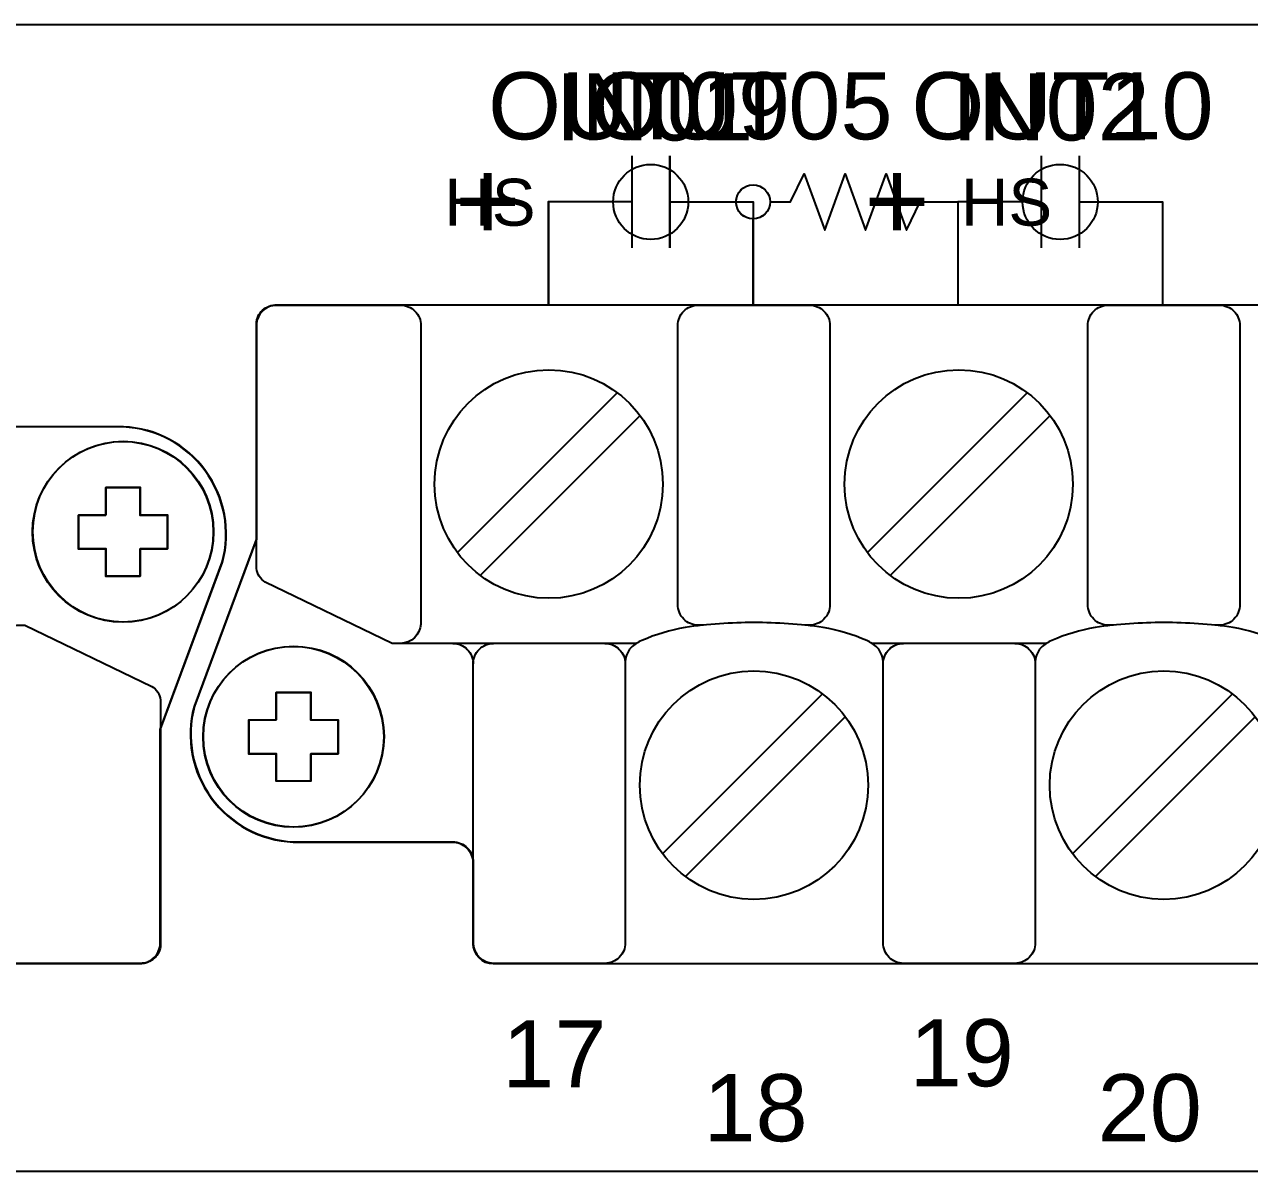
# Model space of a CAD drawing. Extents: x 1 to 47, y 1 to 34.6.
# Drawn here: x 32.606 to 34.401, y 10.856 to 12.536 of the extents above; entities that cross this region are included whole.
import ezdxf

# ---------------------------------------------------------------- set-up
doc = ezdxf.new("R2010")
doc.units = 0
doc.header["$MEASUREMENT"] = 0
for name, color, linetype in [('8_1__0__EMPTY_IO_BOARD_POS', 7, 'CONTINUOUS'), ('8_2__2___8__OPTOISOLATED_I', 7, 'CONTINUOUS'), ('8_3__7___8__OPTOISOLATED_I', 7, 'CONTINUOUS'), ('8_4__C___18__COMMON____6__', 7, 'CONTINUOUS'), ('8_5__D___18__COMMON____6__', 7, 'CONTINUOUS'), ('8_6__E___8__OPTOISOLATED_I', 7, 'CONTINUOUS'), ('8_7__4___18__COMMON____6__', 7, 'CONTINUOUS'), ('8_8__8___8__OPTOISOLATED_I', 7, 'CONTINUOUS'), ('9_0______DWG_', 7, 'CONTINUOUS')]:
    doc.layers.add(name, color=color, linetype=linetype)
doc.styles.add('ARIAL', font='arial.ttf')

msp = doc.modelspace()

# ---------------------------------------------------------------- linework, layer by layer
at = {"layer": '8_1__0__EMPTY_IO_BOARD_POS'}
for points in [[(27.7625, 11.3088), (27.7625, 11.1908, 0.414213), (27.7925, 11.1608), (32.7743, 11.1608, 0.414214), (32.8043, 11.1908), (32.8043, 11.5038), (32.8952, 11.7486, 0.480048), (32.7502, 11.9468), (32.516, 11.9468, -0.414214), (32.486, 11.9768), (32.486, 12.0949, 0.414212), (32.456, 12.1249), (32.456, 12.125), (27.4749, 12.125, 0.414215), (27.4449, 12.095), (27.445, 11.7821), (27.3541, 11.5374, 0.47859), (27.4991, 11.3388), (27.7325, 11.3388, -0.414214)], [(33.2624, 11.3088), (33.2624, 11.1908, 0.414213), (33.2924, 11.1608), (38.2743, 11.1608, 0.414214), (38.3043, 11.1908), (38.3043, 11.5038), (38.3952, 11.7486, 0.480048), (38.2501, 11.9468), (38.0159, 11.9468, -0.414214), (37.9859, 11.9768), (37.9859, 12.0949, 0.414212), (37.9559, 12.1249), (37.9559, 12.125), (32.9749, 12.125, 0.414215), (32.9449, 12.095), (32.945, 11.7821), (32.854, 11.5374, 0.47859), (32.9991, 11.3388), (33.2324, 11.3388, -0.414214)]]:
    msp.add_lwpolyline(points, format="xyb", close=True, dxfattribs=at)
for points in [[(32.7247, 11.8178), (32.7247, 11.8582), (32.7747, 11.8582), (32.7747, 11.8178), (32.8148, 11.8178), (32.8148, 11.7679), (32.7747, 11.7679), (32.7747, 11.7279), (32.7247, 11.7279), (32.7247, 11.7679), (32.6846, 11.7679), (32.6846, 11.8178)], [(32.9745, 11.5177), (32.9745, 11.558), (33.0244, 11.558), (33.0244, 11.5177), (33.0646, 11.5177), (33.0646, 11.4678), (33.0244, 11.4678), (33.0244, 11.4278), (32.9745, 11.4278), (32.9745, 11.4678), (32.9343, 11.4678), (32.9343, 11.5177)]]:
    msp.add_lwpolyline(points, close=True, dxfattribs=at)
for centre in [(32.7497, 11.7931), (32.9995, 11.4929)]:
    msp.add_circle(centre, 0.1324, dxfattribs=at)
at = {"layer": '8_2__2___8__OPTOISOLATED_I'}
for points in [[(33.4953, 12.344), (33.4953, 12.209)], [(33.551, 12.344), (33.551, 12.209)], [(34.0953, 12.344), (34.0953, 12.209)], [(34.151, 12.344), (34.151, 12.209)], [(33.4953, 12.2765), (33.3732, 12.2765), (33.3732, 12.1253)], [(33.551, 12.2765), (33.6732, 12.2765), (33.6732, 12.1253)], [(34.0953, 12.2765), (33.9732, 12.2765), (33.9732, 12.1253)], [(34.151, 12.2765), (34.2732, 12.2765), (34.2732, 12.1253)], [(33.4741, 11.997), (33.2399, 11.7628)], [(34.0748, 11.997), (33.8407, 11.7628)], [(33.5075, 11.9635), (33.2733, 11.7294)], [(34.1083, 11.9635), (33.8741, 11.7294)], [(34.1031, 11.6299), (33.8472, 11.6299)], [(33.7747, 11.556), (33.5406, 11.3218)], [(34.3755, 11.556), (34.1413, 11.3218)], [(33.8082, 11.5225), (33.574, 11.2884)], [(34.4089, 11.5225), (34.1747, 11.2884)]]:
    msp.add_lwpolyline(points, dxfattribs=at)
for points in [[(27.763, 11.3092), (27.763, 11.1912, 0.414213), (27.793, 11.1612), (32.7748, 11.1611, 0.414214), (32.8048, 11.1911), (32.8048, 11.5042), (32.8957, 11.7489, 0.480048), (32.7507, 11.9471), (32.5165, 11.9471, -0.414214), (32.4865, 11.9771), (32.4865, 12.0953, 0.414212), (32.4565, 12.1253), (32.4565, 12.1253), (27.4754, 12.1254, 0.414215), (27.4454, 12.0954), (27.4455, 11.7825), (27.3546, 11.5377, 0.47859), (27.4996, 11.3392), (27.733, 11.3392, -0.414214)], [(33.263, 11.3092), (33.263, 11.1912, 0.414213), (33.293, 11.1612), (38.2748, 11.1611, 0.414214), (38.3048, 11.1911), (38.3048, 11.5042), (38.3957, 11.7489, 0.480048), (38.2507, 11.9471), (38.0165, 11.9471, -0.414214), (37.9865, 11.9771), (37.9865, 12.0953, 0.414212), (37.9565, 12.1253), (37.9565, 12.1253), (32.9754, 12.1254, 0.414215), (32.9454, 12.0954), (32.9455, 11.7825), (32.8546, 11.5377, 0.47859), (32.9996, 11.3392), (33.233, 11.3392, -0.414214)], [(32.7781, 11.1613), (32.5938, 11.1611, -0.414214), (32.5638, 11.1911), (32.5638, 11.6282, -0.390527), (32.5938, 11.6565), (32.606, 11.6565), (32.7919, 11.5668, -0.241514), (32.8048, 11.5468), (32.8048, 11.1911, -0.422157)]]:
    msp.add_lwpolyline(points, format="xyb", close=True, dxfattribs=at)
for points in [[(33.5023, 11.6299), (33.1442, 11.6299), (32.9583, 11.7197, -0.241986), (32.9454, 11.7396), (32.9454, 12.0953, -0.422157), (32.9721, 12.1252), (33.1564, 12.1253, -0.414214), (33.1864, 12.0953), (33.1864, 11.6582, -0.390527), (33.1564, 11.6299)], [(33.6007, 11.6566), (33.5928, 11.6566, -0.414214), (33.5628, 11.6866), (33.5628, 12.0953, -0.414214), (33.5928, 12.1253), (33.7557, 12.1253, -0.414214), (33.7857, 12.0953), (33.7857, 11.6866, -0.414214), (33.7557, 11.6566), (33.7488, 11.6566)], [(34.2015, 11.6566), (34.1936, 11.6566, -0.414214), (34.1636, 11.6866), (34.1636, 12.0953, -0.414214), (34.1936, 12.1253), (34.3564, 12.1253, -0.414214), (34.3864, 12.0953), (34.3864, 11.6866, -0.414214), (34.3564, 11.6566), (34.3496, 11.6566)], [(33.8637, 11.5999, 0.191033), (33.8552, 11.6238, 0.081668), (33.8396, 11.634, 0.0591), (33.7759, 11.6533, 0.034646), (33.6744, 11.6604, 0.03436), (33.5737, 11.6533, 0.0591), (33.51, 11.634, 0.081668), (33.4943, 11.6238, 0.191033), (33.4858, 11.5999)], [(34.4645, 11.5999, 0.191033), (34.456, 11.6238, 0.081668), (34.4403, 11.634, 0.0591), (34.3766, 11.6533, 0.034646), (34.2751, 11.6604, 0.03436), (34.1744, 11.6533, 0.0591), (34.1107, 11.634, 0.081668), (34.0951, 11.6238, 0.191033), (34.0866, 11.5999)], [(33.233, 11.6299, -0.414214), (33.263, 11.5999)], [(33.4558, 11.6299, -0.414214), (33.4858, 11.5999), (33.4858, 11.1912, -0.414214), (33.4558, 11.1612), (33.293, 11.1612, -0.414214), (33.263, 11.1912), (33.263, 11.5999, -0.414214), (33.293, 11.6299)], [(34.0566, 11.6299, -0.414214), (34.0866, 11.5999), (34.0866, 11.1912, -0.414214), (34.0566, 11.1612), (33.8937, 11.1612, -0.414214), (33.8637, 11.1912), (33.8637, 11.5999, -0.414214), (33.8937, 11.6299)]]:
    msp.add_lwpolyline(points, format="xyb", dxfattribs=at)
for points in [[(32.7253, 11.8182), (32.7253, 11.8585), (32.7752, 11.8585), (32.7752, 11.8182), (32.8153, 11.8182), (32.8153, 11.7683), (32.7752, 11.7683), (32.7752, 11.7283), (32.7253, 11.7283), (32.7253, 11.7683), (32.6851, 11.7683), (32.6851, 11.8182)], [(32.975, 11.5181), (32.975, 11.5584), (33.025, 11.5584), (33.025, 11.5181), (33.0651, 11.5181), (33.0651, 11.4681), (33.025, 11.4681), (33.025, 11.4282), (32.975, 11.4282), (32.975, 11.4681), (32.9349, 11.4681), (32.9349, 11.5181)]]:
    msp.add_lwpolyline(points, close=True, dxfattribs=at)
for centre, radius in [((33.3737, 11.8632), 0.1673), ((33.9745, 11.8632), 0.1673), ((32.7502, 11.7934), 0.1324), ((33, 11.4933), 0.1324), ((33.6744, 11.4222), 0.1673), ((34.2751, 11.4222), 0.1673)]:
    msp.add_circle(centre, radius, dxfattribs=at)
at = {"layer": '8_3__7___8__OPTOISOLATED_I'}
for points in [[(33.4953, 12.344), (33.4953, 12.209)], [(33.5509, 12.344), (33.5509, 12.209)], [(34.0953, 12.344), (34.0953, 12.209)], [(34.1509, 12.344), (34.1509, 12.209)], [(33.4953, 12.2765), (33.3731, 12.2765), (33.3731, 12.1254)], [(33.5509, 12.2765), (33.6731, 12.2765), (33.6731, 12.1254)], [(34.0953, 12.2765), (33.9731, 12.2765), (33.9731, 12.1254)], [(34.1509, 12.2765), (34.2731, 12.2765), (34.2731, 12.1254)], [(33.4741, 11.997), (33.2399, 11.7628)], [(34.0748, 11.997), (33.8407, 11.7628)], [(33.5075, 11.9635), (33.2733, 11.7294)], [(34.1083, 11.9635), (33.8741, 11.7294)], [(34.1031, 11.6299), (33.8472, 11.6299)], [(33.7747, 11.556), (33.5406, 11.3218)], [(34.3755, 11.556), (34.1413, 11.3218)], [(33.8082, 11.5225), (33.574, 11.2884)], [(34.4089, 11.5225), (34.1747, 11.2884)]]:
    msp.add_lwpolyline(points, dxfattribs=at)
for points in [[(27.763, 11.3092), (27.763, 11.1912, 0.414213), (27.793, 11.1612), (32.7748, 11.1611, 0.414214), (32.8048, 11.1911), (32.8048, 11.5042), (32.8957, 11.7489, 0.480048), (32.7507, 11.9471), (32.5165, 11.9471, -0.414214), (32.4865, 11.9771), (32.4865, 12.0953, 0.414212), (32.4565, 12.1253), (32.4565, 12.1253), (27.4754, 12.1254, 0.414215), (27.4454, 12.0954), (27.4455, 11.7825), (27.3546, 11.5377, 0.47859), (27.4996, 11.3392), (27.733, 11.3392, -0.414214)], [(33.263, 11.3092), (33.263, 11.1912, 0.414213), (33.293, 11.1612), (38.2748, 11.1611, 0.414214), (38.3048, 11.1911), (38.3048, 11.5042), (38.3957, 11.7489, 0.480048), (38.2507, 11.9471), (38.0165, 11.9471, -0.414214), (37.9865, 11.9771), (37.9865, 12.0953, 0.414212), (37.9565, 12.1253), (37.9565, 12.1253), (32.9754, 12.1254, 0.414215), (32.9454, 12.0954), (32.9455, 11.7825), (32.8546, 11.5377, 0.47859), (32.9996, 11.3392), (33.233, 11.3392, -0.414214)], [(32.7781, 11.1613), (32.5938, 11.1611, -0.414214), (32.5638, 11.1911), (32.5638, 11.6282, -0.390527), (32.5938, 11.6565), (32.606, 11.6565), (32.7919, 11.5668, -0.241514), (32.8048, 11.5468), (32.8048, 11.1911, -0.422157)]]:
    msp.add_lwpolyline(points, format="xyb", close=True, dxfattribs=at)
for points in [[(33.5023, 11.6299), (33.1442, 11.6299), (32.9583, 11.7197, -0.241986), (32.9454, 11.7396), (32.9454, 12.0953, -0.422157), (32.9721, 12.1252), (33.1564, 12.1253, -0.414214), (33.1864, 12.0953), (33.1864, 11.6582, -0.390527), (33.1564, 11.6299)], [(33.6007, 11.6566), (33.5928, 11.6566, -0.414214), (33.5628, 11.6866), (33.5628, 12.0953, -0.414214), (33.5928, 12.1253), (33.7557, 12.1253, -0.414214), (33.7857, 12.0953), (33.7857, 11.6866, -0.414214), (33.7557, 11.6566), (33.7488, 11.6566)], [(34.2015, 11.6566), (34.1936, 11.6566, -0.414214), (34.1636, 11.6866), (34.1636, 12.0953, -0.414214), (34.1936, 12.1253), (34.3564, 12.1253, -0.414214), (34.3864, 12.0953), (34.3864, 11.6866, -0.414214), (34.3564, 11.6566), (34.3496, 11.6566)], [(33.8637, 11.5999, 0.191033), (33.8552, 11.6238, 0.081668), (33.8396, 11.634, 0.0591), (33.7759, 11.6533, 0.034646), (33.6744, 11.6604, 0.03436), (33.5737, 11.6533, 0.0591), (33.51, 11.634, 0.081668), (33.4943, 11.6238, 0.191033), (33.4858, 11.5999)], [(34.4645, 11.5999, 0.191033), (34.456, 11.6238, 0.081668), (34.4403, 11.634, 0.0591), (34.3766, 11.6533, 0.034646), (34.2751, 11.6604, 0.03436), (34.1744, 11.6533, 0.0591), (34.1107, 11.634, 0.081668), (34.0951, 11.6238, 0.191033), (34.0866, 11.5999)], [(33.233, 11.6299, -0.414214), (33.263, 11.5999)], [(33.4558, 11.6299, -0.414214), (33.4858, 11.5999), (33.4858, 11.1912, -0.414214), (33.4558, 11.1612), (33.293, 11.1612, -0.414214), (33.263, 11.1912), (33.263, 11.5999, -0.414214), (33.293, 11.6299)], [(34.0566, 11.6299, -0.414214), (34.0866, 11.5999), (34.0866, 11.1912, -0.414214), (34.0566, 11.1612), (33.8937, 11.1612, -0.414214), (33.8637, 11.1912), (33.8637, 11.5999, -0.414214), (33.8937, 11.6299)]]:
    msp.add_lwpolyline(points, format="xyb", dxfattribs=at)
for points in [[(32.7253, 11.8182), (32.7253, 11.8585), (32.7752, 11.8585), (32.7752, 11.8182), (32.8153, 11.8182), (32.8153, 11.7683), (32.7752, 11.7683), (32.7752, 11.7283), (32.7253, 11.7283), (32.7253, 11.7683), (32.6851, 11.7683), (32.6851, 11.8182)], [(32.975, 11.5181), (32.975, 11.5584), (33.025, 11.5584), (33.025, 11.5181), (33.0651, 11.5181), (33.0651, 11.4681), (33.025, 11.4681), (33.025, 11.4282), (32.975, 11.4282), (32.975, 11.4681), (32.9349, 11.4681), (32.9349, 11.5181)]]:
    msp.add_lwpolyline(points, close=True, dxfattribs=at)
for centre, radius in [((33.3737, 11.8632), 0.1673), ((33.9745, 11.8632), 0.1673), ((32.7502, 11.7934), 0.1324), ((33, 11.4933), 0.1324), ((33.6744, 11.4222), 0.1673), ((34.2751, 11.4222), 0.1673)]:
    msp.add_circle(centre, radius, dxfattribs=at)
at = {"layer": '8_4__C___18__COMMON____6__'}
for points in [[(33.4681, 12.2765), (33.3731, 12.2765), (33.3731, 12.1254)], [(33.5781, 12.2765), (33.6731, 12.2765), (33.6731, 12.1254)], [(34.0681, 12.2765), (33.9731, 12.2765), (33.9731, 12.1254)], [(34.1781, 12.2765), (34.2731, 12.2765), (34.2731, 12.1254)], [(33.4741, 11.997), (33.2399, 11.7628)], [(34.0748, 11.997), (33.8407, 11.7628)], [(33.5075, 11.9635), (33.2733, 11.7294)], [(34.1083, 11.9635), (33.8741, 11.7294)], [(34.1031, 11.6299), (33.8472, 11.6299)], [(33.7747, 11.556), (33.5406, 11.3218)], [(34.3755, 11.556), (34.1413, 11.3218)], [(33.8082, 11.5225), (33.574, 11.2884)], [(34.4089, 11.5225), (34.1747, 11.2884)]]:
    msp.add_lwpolyline(points, dxfattribs=at)
for points in [[(27.763, 11.3092), (27.763, 11.1912, 0.414213), (27.793, 11.1612), (32.7748, 11.1611, 0.414214), (32.8048, 11.1911), (32.8048, 11.5042), (32.8957, 11.7489, 0.480048), (32.7507, 11.9471), (32.5165, 11.9471, -0.414214), (32.4865, 11.9771), (32.4865, 12.0953, 0.414212), (32.4565, 12.1253), (32.4565, 12.1253), (27.4754, 12.1254, 0.414215), (27.4454, 12.0954), (27.4455, 11.7825), (27.3546, 11.5377, 0.47859), (27.4996, 11.3392), (27.733, 11.3392, -0.414214)], [(33.263, 11.3092), (33.263, 11.1912, 0.414213), (33.293, 11.1612), (38.2748, 11.1611, 0.414214), (38.3048, 11.1911), (38.3048, 11.5042), (38.3957, 11.7489, 0.480048), (38.2507, 11.9471), (38.0165, 11.9471, -0.414214), (37.9865, 11.9771), (37.9865, 12.0953, 0.414212), (37.9565, 12.1253), (37.9565, 12.1253), (32.9754, 12.1254, 0.414215), (32.9454, 12.0954), (32.9455, 11.7825), (32.8546, 11.5377, 0.47859), (32.9996, 11.3392), (33.233, 11.3392, -0.414214)], [(32.7781, 11.1613), (32.5938, 11.1611, -0.414214), (32.5638, 11.1911), (32.5638, 11.6282, -0.390527), (32.5938, 11.6565), (32.606, 11.6565), (32.7919, 11.5668, -0.241514), (32.8048, 11.5468), (32.8048, 11.1911, -0.422157)]]:
    msp.add_lwpolyline(points, format="xyb", close=True, dxfattribs=at)
for points in [[(33.5023, 11.6299), (33.1442, 11.6299), (32.9583, 11.7197, -0.241986), (32.9454, 11.7396), (32.9454, 12.0953, -0.422157), (32.9721, 12.1252), (33.1564, 12.1253, -0.414214), (33.1864, 12.0953), (33.1864, 11.6582, -0.390527), (33.1564, 11.6299)], [(33.6007, 11.6566), (33.5928, 11.6566, -0.414214), (33.5628, 11.6866), (33.5628, 12.0953, -0.414214), (33.5928, 12.1253), (33.7557, 12.1253, -0.414214), (33.7857, 12.0953), (33.7857, 11.6866, -0.414214), (33.7557, 11.6566), (33.7488, 11.6566)], [(34.2015, 11.6566), (34.1936, 11.6566, -0.414214), (34.1636, 11.6866), (34.1636, 12.0953, -0.414214), (34.1936, 12.1253), (34.3564, 12.1253, -0.414214), (34.3864, 12.0953), (34.3864, 11.6866, -0.414214), (34.3564, 11.6566), (34.3496, 11.6566)], [(33.8637, 11.5999, 0.191033), (33.8552, 11.6238, 0.081668), (33.8396, 11.634, 0.0591), (33.7759, 11.6533, 0.034646), (33.6744, 11.6604, 0.03436), (33.5737, 11.6533, 0.0591), (33.51, 11.634, 0.081668), (33.4943, 11.6238, 0.191033), (33.4858, 11.5999)], [(34.4645, 11.5999, 0.191033), (34.456, 11.6238, 0.081668), (34.4403, 11.634, 0.0591), (34.3766, 11.6533, 0.034646), (34.2751, 11.6604, 0.03436), (34.1744, 11.6533, 0.0591), (34.1107, 11.634, 0.081668), (34.0951, 11.6238, 0.191033), (34.0866, 11.5999)], [(33.233, 11.6299, -0.414214), (33.263, 11.5999)], [(33.4558, 11.6299, -0.414214), (33.4858, 11.5999), (33.4858, 11.1912, -0.414214), (33.4558, 11.1612), (33.293, 11.1612, -0.414214), (33.263, 11.1912), (33.263, 11.5999, -0.414214), (33.293, 11.6299)], [(34.0566, 11.6299, -0.414214), (34.0866, 11.5999), (34.0866, 11.1912, -0.414214), (34.0566, 11.1612), (33.8937, 11.1612, -0.414214), (33.8637, 11.1912), (33.8637, 11.5999, -0.414214), (33.8937, 11.6299)]]:
    msp.add_lwpolyline(points, format="xyb", dxfattribs=at)
for points in [[(32.7253, 11.8182), (32.7253, 11.8585), (32.7752, 11.8585), (32.7752, 11.8182), (32.8153, 11.8182), (32.8153, 11.7683), (32.7752, 11.7683), (32.7752, 11.7283), (32.7253, 11.7283), (32.7253, 11.7683), (32.6851, 11.7683), (32.6851, 11.8182)], [(32.975, 11.5181), (32.975, 11.5584), (33.025, 11.5584), (33.025, 11.5181), (33.0651, 11.5181), (33.0651, 11.4681), (33.025, 11.4681), (33.025, 11.4282), (32.975, 11.4282), (32.975, 11.4681), (32.9349, 11.4681), (32.9349, 11.5181)]]:
    msp.add_lwpolyline(points, close=True, dxfattribs=at)
for centre, radius in [((33.5231, 12.2765), 0.055), ((34.1231, 12.2765), 0.055), ((33.3737, 11.8632), 0.1673), ((33.9745, 11.8632), 0.1673), ((32.7502, 11.7934), 0.1324), ((33, 11.4933), 0.1324), ((33.6744, 11.4222), 0.1673), ((34.2751, 11.4222), 0.1673)]:
    msp.add_circle(centre, radius, dxfattribs=at)
at = {"layer": '8_5__D___18__COMMON____6__'}
for points in [[(33.4681, 12.2765), (33.3731, 12.2765), (33.3731, 12.1254)], [(33.5781, 12.2765), (33.6731, 12.2765), (33.6731, 12.1254)], [(34.0681, 12.2765), (33.9731, 12.2765), (33.9731, 12.1254)], [(34.1781, 12.2765), (34.2731, 12.2765), (34.2731, 12.1254)], [(33.4741, 11.997), (33.2399, 11.7628)], [(34.0748, 11.997), (33.8407, 11.7628)], [(33.5075, 11.9635), (33.2733, 11.7294)], [(34.1083, 11.9635), (33.8741, 11.7294)], [(34.1031, 11.6299), (33.8472, 11.6299)], [(33.7747, 11.556), (33.5406, 11.3218)], [(34.3755, 11.556), (34.1413, 11.3218)], [(33.8082, 11.5225), (33.574, 11.2884)], [(34.4089, 11.5225), (34.1747, 11.2884)]]:
    msp.add_lwpolyline(points, dxfattribs=at)
for points in [[(27.763, 11.3092), (27.763, 11.1912, 0.414213), (27.793, 11.1612), (32.7748, 11.1611, 0.414214), (32.8048, 11.1911), (32.8048, 11.5042), (32.8957, 11.7489, 0.480048), (32.7507, 11.9471), (32.5165, 11.9471, -0.414214), (32.4865, 11.9771), (32.4865, 12.0953, 0.414212), (32.4565, 12.1253), (32.4565, 12.1253), (27.4754, 12.1254, 0.414215), (27.4454, 12.0954), (27.4455, 11.7825), (27.3546, 11.5377, 0.47859), (27.4996, 11.3392), (27.733, 11.3392, -0.414214)], [(33.263, 11.3092), (33.263, 11.1912, 0.414213), (33.293, 11.1612), (38.2748, 11.1611, 0.414214), (38.3048, 11.1911), (38.3048, 11.5042), (38.3957, 11.7489, 0.480048), (38.2507, 11.9471), (38.0165, 11.9471, -0.414214), (37.9865, 11.9771), (37.9865, 12.0953, 0.414212), (37.9565, 12.1253), (37.9565, 12.1253), (32.9754, 12.1254, 0.414215), (32.9454, 12.0954), (32.9455, 11.7825), (32.8546, 11.5377, 0.47859), (32.9996, 11.3392), (33.233, 11.3392, -0.414214)], [(32.7781, 11.1613), (32.5938, 11.1611, -0.414214), (32.5638, 11.1911), (32.5638, 11.6282, -0.390527), (32.5938, 11.6565), (32.606, 11.6565), (32.7919, 11.5668, -0.241514), (32.8048, 11.5468), (32.8048, 11.1911, -0.422157)]]:
    msp.add_lwpolyline(points, format="xyb", close=True, dxfattribs=at)
for points in [[(33.5023, 11.6299), (33.1442, 11.6299), (32.9583, 11.7197, -0.241986), (32.9454, 11.7396), (32.9454, 12.0953, -0.422157), (32.9721, 12.1252), (33.1564, 12.1253, -0.414214), (33.1864, 12.0953), (33.1864, 11.6582, -0.390527), (33.1564, 11.6299)], [(33.6007, 11.6566), (33.5928, 11.6566, -0.414214), (33.5628, 11.6866), (33.5628, 12.0953, -0.414214), (33.5928, 12.1253), (33.7557, 12.1253, -0.414214), (33.7857, 12.0953), (33.7857, 11.6866, -0.414214), (33.7557, 11.6566), (33.7488, 11.6566)], [(34.2015, 11.6566), (34.1936, 11.6566, -0.414214), (34.1636, 11.6866), (34.1636, 12.0953, -0.414214), (34.1936, 12.1253), (34.3564, 12.1253, -0.414214), (34.3864, 12.0953), (34.3864, 11.6866, -0.414214), (34.3564, 11.6566), (34.3496, 11.6566)], [(33.8637, 11.5999, 0.191033), (33.8552, 11.6238, 0.081668), (33.8396, 11.634, 0.0591), (33.7759, 11.6533, 0.034646), (33.6744, 11.6604, 0.03436), (33.5737, 11.6533, 0.0591), (33.51, 11.634, 0.081668), (33.4943, 11.6238, 0.191033), (33.4858, 11.5999)], [(34.4645, 11.5999, 0.191033), (34.456, 11.6238, 0.081668), (34.4403, 11.634, 0.0591), (34.3766, 11.6533, 0.034646), (34.2751, 11.6604, 0.03436), (34.1744, 11.6533, 0.0591), (34.1107, 11.634, 0.081668), (34.0951, 11.6238, 0.191033), (34.0866, 11.5999)], [(33.233, 11.6299, -0.414214), (33.263, 11.5999)], [(33.4558, 11.6299, -0.414214), (33.4858, 11.5999), (33.4858, 11.1912, -0.414214), (33.4558, 11.1612), (33.293, 11.1612, -0.414214), (33.263, 11.1912), (33.263, 11.5999, -0.414214), (33.293, 11.6299)], [(34.0566, 11.6299, -0.414214), (34.0866, 11.5999), (34.0866, 11.1912, -0.414214), (34.0566, 11.1612), (33.8937, 11.1612, -0.414214), (33.8637, 11.1912), (33.8637, 11.5999, -0.414214), (33.8937, 11.6299)]]:
    msp.add_lwpolyline(points, format="xyb", dxfattribs=at)
for points in [[(32.7253, 11.8182), (32.7253, 11.8585), (32.7752, 11.8585), (32.7752, 11.8182), (32.8153, 11.8182), (32.8153, 11.7683), (32.7752, 11.7683), (32.7752, 11.7283), (32.7253, 11.7283), (32.7253, 11.7683), (32.6851, 11.7683), (32.6851, 11.8182)], [(32.975, 11.5181), (32.975, 11.5584), (33.025, 11.5584), (33.025, 11.5181), (33.0651, 11.5181), (33.0651, 11.4681), (33.025, 11.4681), (33.025, 11.4282), (32.975, 11.4282), (32.975, 11.4681), (32.9349, 11.4681), (32.9349, 11.5181)]]:
    msp.add_lwpolyline(points, close=True, dxfattribs=at)
for centre, radius in [((33.5231, 12.2765), 0.055), ((34.1231, 12.2765), 0.055), ((33.3737, 11.8632), 0.1673), ((33.9745, 11.8632), 0.1673), ((32.7502, 11.7934), 0.1324), ((33, 11.4933), 0.1324), ((33.6744, 11.4222), 0.1673), ((34.2751, 11.4222), 0.1673)]:
    msp.add_circle(centre, radius, dxfattribs=at)
at = {"layer": '8_6__E___8__OPTOISOLATED_I'}
for points in [[(33.4953, 12.3365), (33.4953, 12.2165)], [(33.5509, 12.3365), (33.5509, 12.2165)], [(33.6981, 12.2765), (33.7281, 12.2765), (33.7481, 12.3177), (33.7781, 12.2352), (33.8081, 12.3177), (33.8381, 12.2352), (33.8681, 12.3177), (33.8981, 12.2352), (33.9182, 12.2765), (33.9731, 12.2765), (33.9731, 12.1254)], [(33.4953, 12.2765), (33.3731, 12.2765), (33.3731, 12.1254)], [(33.5509, 12.2765), (33.6481, 12.2765)], [(33.6731, 12.1254), (33.6731, 12.2515)], [(33.4741, 11.997), (33.2399, 11.7628)], [(34.0748, 11.997), (33.8407, 11.7628)], [(33.5075, 11.9635), (33.2733, 11.7294)], [(34.1083, 11.9635), (33.8741, 11.7294)], [(34.1031, 11.6299), (33.8472, 11.6299)], [(33.7747, 11.556), (33.5406, 11.3218)], [(34.3755, 11.556), (34.1413, 11.3218)], [(33.8082, 11.5225), (33.574, 11.2884)], [(34.4089, 11.5225), (34.1747, 11.2884)]]:
    msp.add_lwpolyline(points, dxfattribs=at)
for points in [[(27.763, 11.3092), (27.763, 11.1912, 0.414213), (27.793, 11.1612), (32.7748, 11.1611, 0.414214), (32.8048, 11.1911), (32.8048, 11.5042), (32.8957, 11.7489, 0.480048), (32.7507, 11.9471), (32.5165, 11.9471, -0.414214), (32.4865, 11.9771), (32.4865, 12.0953, 0.414212), (32.4565, 12.1253), (32.4565, 12.1253), (27.4754, 12.1254, 0.414215), (27.4454, 12.0954), (27.4455, 11.7825), (27.3546, 11.5377, 0.47859), (27.4996, 11.3392), (27.733, 11.3392, -0.414214)], [(33.263, 11.3092), (33.263, 11.1912, 0.414213), (33.293, 11.1612), (38.2748, 11.1611, 0.414214), (38.3048, 11.1911), (38.3048, 11.5042), (38.3957, 11.7489, 0.480048), (38.2507, 11.9471), (38.0165, 11.9471, -0.414214), (37.9865, 11.9771), (37.9865, 12.0953, 0.414212), (37.9565, 12.1253), (37.9565, 12.1253), (32.9754, 12.1254, 0.414215), (32.9454, 12.0954), (32.9455, 11.7825), (32.8546, 11.5377, 0.47859), (32.9996, 11.3392), (33.233, 11.3392, -0.414214)], [(32.7781, 11.1613), (32.5938, 11.1611, -0.414214), (32.5638, 11.1911), (32.5638, 11.6282, -0.390527), (32.5938, 11.6565), (32.606, 11.6565), (32.7919, 11.5668, -0.241514), (32.8048, 11.5468), (32.8048, 11.1911, -0.422157)]]:
    msp.add_lwpolyline(points, format="xyb", close=True, dxfattribs=at)
for points in [[(33.5023, 11.6299), (33.1442, 11.6299), (32.9583, 11.7197, -0.241986), (32.9454, 11.7396), (32.9454, 12.0953, -0.422157), (32.9721, 12.1252), (33.1564, 12.1253, -0.414214), (33.1864, 12.0953), (33.1864, 11.6582, -0.390527), (33.1564, 11.6299)], [(33.6007, 11.6566), (33.5928, 11.6566, -0.414214), (33.5628, 11.6866), (33.5628, 12.0953, -0.414214), (33.5928, 12.1253), (33.7557, 12.1253, -0.414214), (33.7857, 12.0953), (33.7857, 11.6866, -0.414214), (33.7557, 11.6566), (33.7488, 11.6566)], [(34.2015, 11.6566), (34.1936, 11.6566, -0.414214), (34.1636, 11.6866), (34.1636, 12.0953, -0.414214), (34.1936, 12.1253), (34.3564, 12.1253, -0.414214), (34.3864, 12.0953), (34.3864, 11.6866, -0.414214), (34.3564, 11.6566), (34.3496, 11.6566)], [(33.8637, 11.5999, 0.191033), (33.8552, 11.6238, 0.081668), (33.8396, 11.634, 0.0591), (33.7759, 11.6533, 0.034646), (33.6744, 11.6604, 0.03436), (33.5737, 11.6533, 0.0591), (33.51, 11.634, 0.081668), (33.4943, 11.6238, 0.191033), (33.4858, 11.5999)], [(34.4645, 11.5999, 0.191033), (34.456, 11.6238, 0.081668), (34.4403, 11.634, 0.0591), (34.3766, 11.6533, 0.034646), (34.2751, 11.6604, 0.03436), (34.1744, 11.6533, 0.0591), (34.1107, 11.634, 0.081668), (34.0951, 11.6238, 0.191033), (34.0866, 11.5999)], [(33.233, 11.6299, -0.414214), (33.263, 11.5999)], [(33.4558, 11.6299, -0.414214), (33.4858, 11.5999), (33.4858, 11.1912, -0.414214), (33.4558, 11.1612), (33.293, 11.1612, -0.414214), (33.263, 11.1912), (33.263, 11.5999, -0.414214), (33.293, 11.6299)], [(34.0566, 11.6299, -0.414214), (34.0866, 11.5999), (34.0866, 11.1912, -0.414214), (34.0566, 11.1612), (33.8937, 11.1612, -0.414214), (33.8637, 11.1912), (33.8637, 11.5999, -0.414214), (33.8937, 11.6299)]]:
    msp.add_lwpolyline(points, format="xyb", dxfattribs=at)
for points in [[(32.7253, 11.8182), (32.7253, 11.8585), (32.7752, 11.8585), (32.7752, 11.8182), (32.8153, 11.8182), (32.8153, 11.7683), (32.7752, 11.7683), (32.7752, 11.7283), (32.7253, 11.7283), (32.7253, 11.7683), (32.6851, 11.7683), (32.6851, 11.8182)], [(32.975, 11.5181), (32.975, 11.5584), (33.025, 11.5584), (33.025, 11.5181), (33.0651, 11.5181), (33.0651, 11.4681), (33.025, 11.4681), (33.025, 11.4282), (32.975, 11.4282), (32.975, 11.4681), (32.9349, 11.4681), (32.9349, 11.5181)]]:
    msp.add_lwpolyline(points, close=True, dxfattribs=at)
for centre, radius in [((33.6731, 12.2765), 0.025), ((33.3737, 11.8632), 0.1673), ((33.9745, 11.8632), 0.1673), ((32.7502, 11.7934), 0.1324), ((33, 11.4933), 0.1324), ((33.6744, 11.4222), 0.1673), ((34.2751, 11.4222), 0.1673)]:
    msp.add_circle(centre, radius, dxfattribs=at)
at = {"layer": '8_7__4___18__COMMON____6__'}
for points in [[(33.4681, 12.2765), (33.3732, 12.2765), (33.3732, 12.1253)], [(33.5781, 12.2765), (33.6732, 12.2765), (33.6732, 12.1253)], [(34.0681, 12.2765), (33.9732, 12.2765), (33.9732, 12.1253)], [(34.1781, 12.2765), (34.2732, 12.2765), (34.2732, 12.1253)], [(33.4741, 11.997), (33.2399, 11.7628)], [(34.0748, 11.997), (33.8407, 11.7628)], [(33.5075, 11.9635), (33.2733, 11.7294)], [(34.1083, 11.9635), (33.8741, 11.7294)], [(34.1031, 11.6299), (33.8472, 11.6299)], [(33.7747, 11.556), (33.5406, 11.3218)], [(34.3755, 11.556), (34.1413, 11.3218)], [(33.8082, 11.5225), (33.574, 11.2884)], [(34.4089, 11.5225), (34.1747, 11.2884)]]:
    msp.add_lwpolyline(points, dxfattribs=at)
for points in [[(27.763, 11.3092), (27.763, 11.1912, 0.414213), (27.793, 11.1612), (32.7748, 11.1611, 0.414214), (32.8048, 11.1911), (32.8048, 11.5042), (32.8957, 11.7489, 0.480048), (32.7507, 11.9471), (32.5165, 11.9471, -0.414214), (32.4865, 11.9771), (32.4865, 12.0953, 0.414212), (32.4565, 12.1253), (32.4565, 12.1253), (27.4754, 12.1254, 0.414215), (27.4454, 12.0954), (27.4455, 11.7825), (27.3546, 11.5377, 0.47859), (27.4996, 11.3392), (27.733, 11.3392, -0.414214)], [(33.263, 11.3092), (33.263, 11.1912, 0.414213), (33.293, 11.1612), (38.2748, 11.1611, 0.414214), (38.3048, 11.1911), (38.3048, 11.5042), (38.3957, 11.7489, 0.480048), (38.2507, 11.9471), (38.0165, 11.9471, -0.414214), (37.9865, 11.9771), (37.9865, 12.0953, 0.414212), (37.9565, 12.1253), (37.9565, 12.1253), (32.9754, 12.1254, 0.414215), (32.9454, 12.0954), (32.9455, 11.7825), (32.8546, 11.5377, 0.47859), (32.9996, 11.3392), (33.233, 11.3392, -0.414214)], [(32.7781, 11.1613), (32.5938, 11.1611, -0.414214), (32.5638, 11.1911), (32.5638, 11.6282, -0.390527), (32.5938, 11.6565), (32.606, 11.6565), (32.7919, 11.5668, -0.241514), (32.8048, 11.5468), (32.8048, 11.1911, -0.422157)]]:
    msp.add_lwpolyline(points, format="xyb", close=True, dxfattribs=at)
for points in [[(33.5023, 11.6299), (33.1442, 11.6299), (32.9583, 11.7197, -0.241986), (32.9454, 11.7396), (32.9454, 12.0953, -0.422157), (32.9721, 12.1252), (33.1564, 12.1253, -0.414214), (33.1864, 12.0953), (33.1864, 11.6582, -0.390527), (33.1564, 11.6299)], [(33.6007, 11.6566), (33.5928, 11.6566, -0.414214), (33.5628, 11.6866), (33.5628, 12.0953, -0.414214), (33.5928, 12.1253), (33.7557, 12.1253, -0.414214), (33.7857, 12.0953), (33.7857, 11.6866, -0.414214), (33.7557, 11.6566), (33.7488, 11.6566)], [(34.2015, 11.6566), (34.1936, 11.6566, -0.414214), (34.1636, 11.6866), (34.1636, 12.0953, -0.414214), (34.1936, 12.1253), (34.3564, 12.1253, -0.414214), (34.3864, 12.0953), (34.3864, 11.6866, -0.414214), (34.3564, 11.6566), (34.3496, 11.6566)], [(33.8637, 11.5999, 0.191033), (33.8552, 11.6238, 0.081668), (33.8396, 11.634, 0.0591), (33.7759, 11.6533, 0.034646), (33.6744, 11.6604, 0.03436), (33.5737, 11.6533, 0.0591), (33.51, 11.634, 0.081668), (33.4943, 11.6238, 0.191033), (33.4858, 11.5999)], [(34.4645, 11.5999, 0.191033), (34.456, 11.6238, 0.081668), (34.4403, 11.634, 0.0591), (34.3766, 11.6533, 0.034646), (34.2751, 11.6604, 0.03436), (34.1744, 11.6533, 0.0591), (34.1107, 11.634, 0.081668), (34.0951, 11.6238, 0.191033), (34.0866, 11.5999)], [(33.233, 11.6299, -0.414214), (33.263, 11.5999)], [(33.4558, 11.6299, -0.414214), (33.4858, 11.5999), (33.4858, 11.1912, -0.414214), (33.4558, 11.1612), (33.293, 11.1612, -0.414214), (33.263, 11.1912), (33.263, 11.5999, -0.414214), (33.293, 11.6299)], [(34.0566, 11.6299, -0.414214), (34.0866, 11.5999), (34.0866, 11.1912, -0.414214), (34.0566, 11.1612), (33.8937, 11.1612, -0.414214), (33.8637, 11.1912), (33.8637, 11.5999, -0.414214), (33.8937, 11.6299)]]:
    msp.add_lwpolyline(points, format="xyb", dxfattribs=at)
for points in [[(32.7253, 11.8182), (32.7253, 11.8585), (32.7752, 11.8585), (32.7752, 11.8182), (32.8153, 11.8182), (32.8153, 11.7683), (32.7752, 11.7683), (32.7752, 11.7283), (32.7253, 11.7283), (32.7253, 11.7683), (32.6851, 11.7683), (32.6851, 11.8182)], [(32.975, 11.5181), (32.975, 11.5584), (33.025, 11.5584), (33.025, 11.5181), (33.0651, 11.5181), (33.0651, 11.4681), (33.025, 11.4681), (33.025, 11.4282), (32.975, 11.4282), (32.975, 11.4681), (32.9349, 11.4681), (32.9349, 11.5181)]]:
    msp.add_lwpolyline(points, close=True, dxfattribs=at)
for centre, radius in [((33.5231, 12.2765), 0.055), ((34.1231, 12.2765), 0.055), ((33.3737, 11.8632), 0.1673), ((33.9745, 11.8632), 0.1673), ((32.7502, 11.7934), 0.1324), ((33, 11.4933), 0.1324), ((33.6744, 11.4222), 0.1673), ((34.2751, 11.4222), 0.1673)]:
    msp.add_circle(centre, radius, dxfattribs=at)
at = {"layer": '8_8__8___8__OPTOISOLATED_I'}
for points in [[(33.4953, 12.3365), (33.4953, 12.2165)], [(33.5509, 12.3365), (33.5509, 12.2165)], [(33.698, 12.2765), (33.7281, 12.2765), (33.7481, 12.3177), (33.7781, 12.2352), (33.8081, 12.3177), (33.8381, 12.2352), (33.8681, 12.3177), (33.8981, 12.2352), (33.9182, 12.2765), (33.9731, 12.2765), (33.9731, 12.1253)], [(33.4953, 12.2765), (33.3731, 12.2765), (33.3731, 12.1253)], [(33.5509, 12.2765), (33.6483, 12.2765)], [(33.6731, 12.2516), (33.6731, 12.1253)], [(33.4741, 11.997), (33.2399, 11.7628)], [(34.0748, 11.997), (33.8407, 11.7628)], [(33.5075, 11.9635), (33.2733, 11.7294)], [(34.1083, 11.9635), (33.8741, 11.7294)], [(34.1031, 11.6299), (33.8472, 11.6299)], [(33.7747, 11.556), (33.5406, 11.3218)], [(34.3755, 11.556), (34.1413, 11.3218)], [(33.8082, 11.5225), (33.574, 11.2884)], [(34.4089, 11.5225), (34.1747, 11.2884)]]:
    msp.add_lwpolyline(points, dxfattribs=at)
for points in [[(27.763, 11.3092), (27.763, 11.1912, 0.414213), (27.793, 11.1612), (32.7748, 11.1611, 0.414214), (32.8048, 11.1911), (32.8048, 11.5042), (32.8957, 11.7489, 0.480048), (32.7507, 11.9471), (32.5165, 11.9471, -0.414214), (32.4865, 11.9771), (32.4865, 12.0953, 0.414212), (32.4565, 12.1253), (32.4565, 12.1253), (27.4754, 12.1254, 0.414215), (27.4454, 12.0954), (27.4455, 11.7825), (27.3546, 11.5377, 0.47859), (27.4996, 11.3392), (27.733, 11.3392, -0.414214)], [(33.263, 11.3092), (33.263, 11.1912, 0.414213), (33.293, 11.1612), (38.2748, 11.1611, 0.414214), (38.3048, 11.1911), (38.3048, 11.5042), (38.3957, 11.7489, 0.480048), (38.2507, 11.9471), (38.0165, 11.9471, -0.414214), (37.9865, 11.9771), (37.9865, 12.0953, 0.414212), (37.9565, 12.1253), (37.9565, 12.1253), (32.9754, 12.1254, 0.414215), (32.9454, 12.0954), (32.9455, 11.7825), (32.8546, 11.5377, 0.47859), (32.9996, 11.3392), (33.233, 11.3392, -0.414214)], [(32.7781, 11.1613), (32.5938, 11.1611, -0.414214), (32.5638, 11.1911), (32.5638, 11.6282, -0.390527), (32.5938, 11.6565), (32.606, 11.6565), (32.7919, 11.5668, -0.241514), (32.8048, 11.5468), (32.8048, 11.1911, -0.422157)]]:
    msp.add_lwpolyline(points, format="xyb", close=True, dxfattribs=at)
for points in [[(33.5023, 11.6299), (33.1442, 11.6299), (32.9583, 11.7197, -0.241986), (32.9454, 11.7396), (32.9454, 12.0953, -0.422157), (32.9721, 12.1252), (33.1564, 12.1253, -0.414214), (33.1864, 12.0953), (33.1864, 11.6582, -0.390527), (33.1564, 11.6299)], [(33.6007, 11.6566), (33.5928, 11.6566, -0.414214), (33.5628, 11.6866), (33.5628, 12.0953, -0.414214), (33.5928, 12.1253), (33.7557, 12.1253, -0.414214), (33.7857, 12.0953), (33.7857, 11.6866, -0.414214), (33.7557, 11.6566), (33.7488, 11.6566)], [(34.2015, 11.6566), (34.1936, 11.6566, -0.414214), (34.1636, 11.6866), (34.1636, 12.0953, -0.414214), (34.1936, 12.1253), (34.3564, 12.1253, -0.414214), (34.3864, 12.0953), (34.3864, 11.6866, -0.414214), (34.3564, 11.6566), (34.3496, 11.6566)], [(33.8637, 11.5999, 0.191033), (33.8552, 11.6238, 0.081668), (33.8396, 11.634, 0.0591), (33.7759, 11.6533, 0.034646), (33.6744, 11.6604, 0.03436), (33.5737, 11.6533, 0.0591), (33.51, 11.634, 0.081668), (33.4943, 11.6238, 0.191033), (33.4858, 11.5999)], [(34.4645, 11.5999, 0.191033), (34.456, 11.6238, 0.081668), (34.4403, 11.634, 0.0591), (34.3766, 11.6533, 0.034646), (34.2751, 11.6604, 0.03436), (34.1744, 11.6533, 0.0591), (34.1107, 11.634, 0.081668), (34.0951, 11.6238, 0.191033), (34.0866, 11.5999)], [(33.233, 11.6299, -0.414214), (33.263, 11.5999)], [(33.4558, 11.6299, -0.414214), (33.4858, 11.5999), (33.4858, 11.1912, -0.414214), (33.4558, 11.1612), (33.293, 11.1612, -0.414214), (33.263, 11.1912), (33.263, 11.5999, -0.414214), (33.293, 11.6299)], [(34.0566, 11.6299, -0.414214), (34.0866, 11.5999), (34.0866, 11.1912, -0.414214), (34.0566, 11.1612), (33.8937, 11.1612, -0.414214), (33.8637, 11.1912), (33.8637, 11.5999, -0.414214), (33.8937, 11.6299)]]:
    msp.add_lwpolyline(points, format="xyb", dxfattribs=at)
for points in [[(32.7253, 11.8182), (32.7253, 11.8585), (32.7752, 11.8585), (32.7752, 11.8182), (32.8153, 11.8182), (32.8153, 11.7683), (32.7752, 11.7683), (32.7752, 11.7283), (32.7253, 11.7283), (32.7253, 11.7683), (32.6851, 11.7683), (32.6851, 11.8182)], [(32.975, 11.5181), (32.975, 11.5584), (33.025, 11.5584), (33.025, 11.5181), (33.0651, 11.5181), (33.0651, 11.4681), (33.025, 11.4681), (33.025, 11.4282), (32.975, 11.4282), (32.975, 11.4681), (32.9349, 11.4681), (32.9349, 11.5181)]]:
    msp.add_lwpolyline(points, close=True, dxfattribs=at)
for centre, radius in [((33.6731, 12.2765), 0.0249), ((33.3737, 11.8632), 0.1673), ((33.9745, 11.8632), 0.1673), ((32.7502, 11.7934), 0.1324), ((33, 11.4933), 0.1324), ((33.6744, 11.4222), 0.1673), ((34.2751, 11.4222), 0.1673)]:
    msp.add_circle(centre, radius, dxfattribs=at)
at = {"layer": '9_0______DWG_'}
msp.add_lwpolyline([(27.2942, 12.5363), (43.9545, 12.5363, -0.468367), (44.0044, 12.4763), (44.0044, 10.9063, -0.414132), (43.9545, 10.8563), (27.2942, 10.8563, -0.414214), (27.2442, 10.9063), (27.2442, 12.4863, -0.414287)], format="xyb", close=True, dxfattribs=at)

# ---------------------------------------------------------------- texts
at = {"layer": '8_2__2___8__OPTOISOLATED_I', "style": 'ARIAL'}
for s, p in [('OUT09', (33.2849, 12.3681)), ('OUT10', (33.9053, 12.3681))]:
    msp.add_text(s, height=0.09833, dxfattribs=at).set_placement(p)
at = {"layer": '8_3__7___8__OPTOISOLATED_I', "style": 'ARIAL'}
for s, height, p in [('OUT09', 0.09833, (33.2848, 12.3681)), ('OUT10', 0.09833, (33.9052, 12.3681)), ('+', 0.118, (33.2361, 12.2197)), ('+', 0.118, (33.8361, 12.2197))]:
    msp.add_text(s, height=height, dxfattribs=at).set_placement(p)
at = {"layer": '8_4__C___18__COMMON____6__', "style": 'ARIAL'}
for s, p in [('IN01', (33.3832, 12.3665)), ('IN02', (33.9643, 12.3665))]:
    msp.add_text(s, height=0.09833, dxfattribs=at).set_placement(p)
at = {"layer": '8_5__D___18__COMMON____6__', "style": 'ARIAL'}
for s, p in [('IN01', (33.3832, 12.3665)), ('IN02', (33.9643, 12.3665))]:
    msp.add_text(s, height=0.09833, dxfattribs=at).set_placement(p)
at = {"layer": '8_6__E___8__OPTOISOLATED_I', "style": 'ARIAL'}
for s, height, p in [('OUT05', 0.09833, (33.4349, 12.3681)), ('+', 0.118, (33.2361, 12.2197)), ('HS', 0.06883, (33.9778, 12.2417))]:
    msp.add_text(s, height=height, dxfattribs=at).set_placement(p)
at = {"layer": '8_7__4___18__COMMON____6__', "style": 'ARIAL'}
for s, p in [('IN01', (33.3832, 12.3665)), ('IN02', (33.9643, 12.3665))]:
    msp.add_text(s, height=0.09833, dxfattribs=at).set_placement(p)
at = {"layer": '8_8__8___8__OPTOISOLATED_I', "style": 'ARIAL'}
for s, height, p in [('OUT05', 0.09833, (33.4348, 12.3681)), ('HS', 0.06883, (33.2208, 12.2416))]:
    msp.add_text(s, height=height, dxfattribs=at).set_placement(p)
at = {"layer": '9_0______DWG_', "style": 'ARIAL'}
for s, p in [('17', (33.3056, 10.9795)), ('19', (33.9026, 10.9811)), ('18', (33.6003, 10.9006)), ('20', (34.178, 10.9006))]:
    msp.add_text(s, height=0.09833, dxfattribs=at).set_placement(p)

doc.saveas('drawing.dxf')
